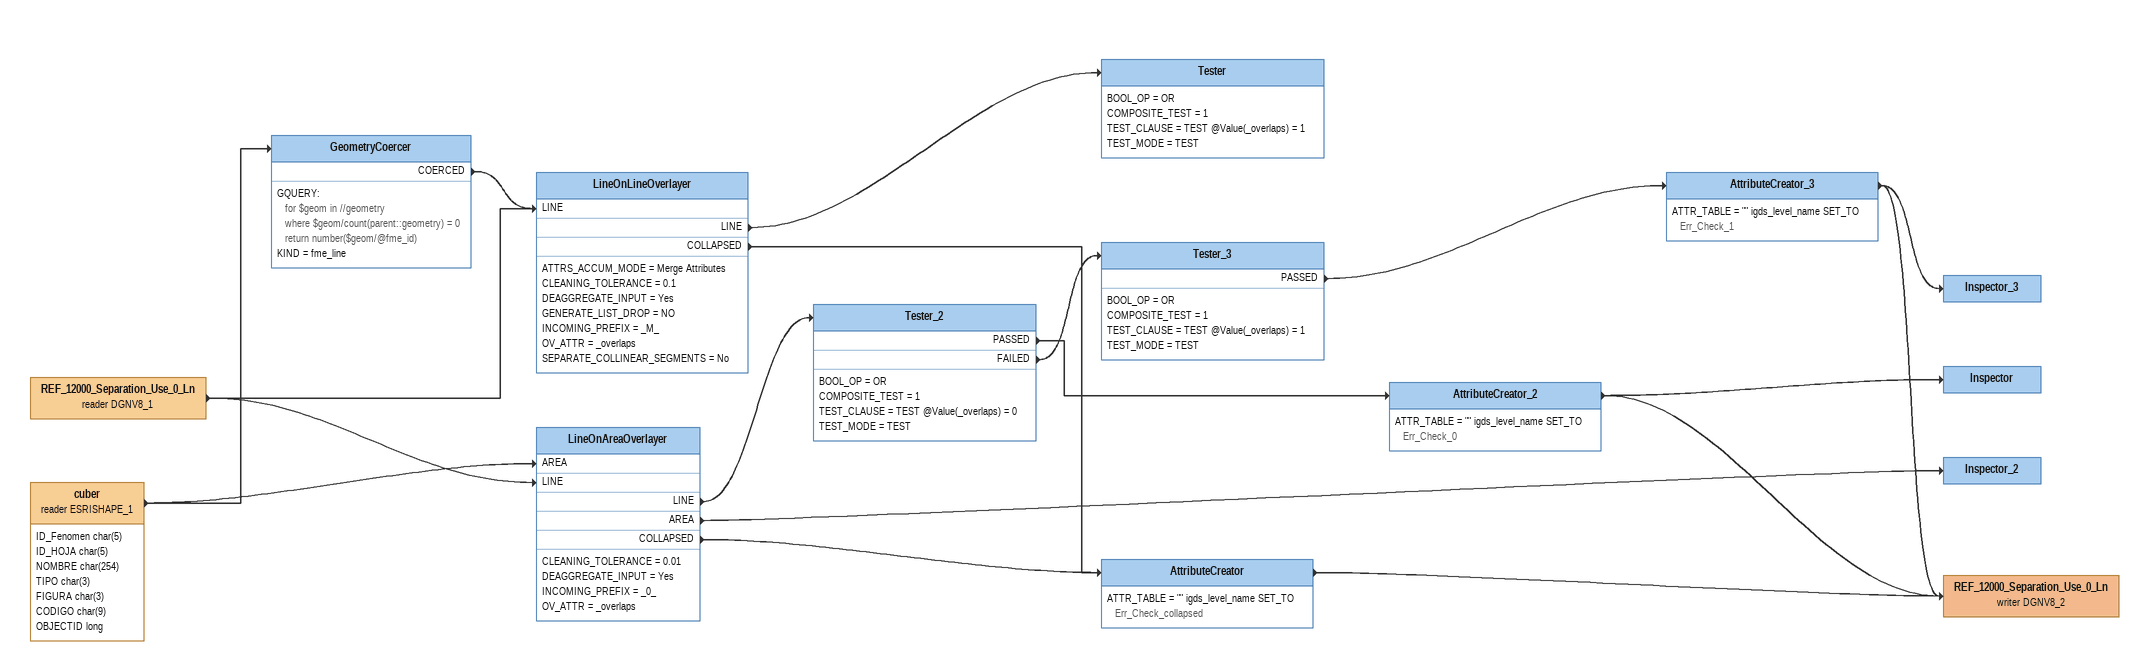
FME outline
REF_12000_Separation_Use_0_Ln (reader DGNV8_1)
    -> LineOnAreaOverlayer [LINE]
    -> LineOnLineOverlayer [LINE]
cuber (reader ESRISHAPE_1)
    attributes: ID_Fenomen char(5), ID_HOJA char(5), NOMBRE char(254), TIPO char(3), FIGURA char(3), CODIGO char(9), OBJECTID long
    -> LineOnAreaOverlayer [AREA]
    -> GeometryCoercer
GeometryCoercer
    GQUERY:
      for $geom in //geometry
      where $geom/count(parent::geometry) = 0
      return number($geom/@fme_id)
    KIND = fme_line
    COERCED -> LineOnLineOverlayer [LINE]
LineOnLineOverlayer
    ATTRS_ACCUM_MODE = Merge Attributes
    CLEANING_TOLERANCE = 0.1
    DEAGGREGATE_INPUT = Yes
    GENERATE_LIST_DROP = NO
    INCOMING_PREFIX = _M_
    OV_ATTR = _overlaps
    SEPARATE_COLLINEAR_SEGMENTS = No
    LINE -> Tester
    COLLAPSED -> AttributeCreator
Tester
    BOOL_OP = OR
    COMPOSITE_TEST = 1
    TEST_CLAUSE = TEST @Value(_overlaps) = 1
    TEST_MODE = TEST
LineOnAreaOverlayer
    CLEANING_TOLERANCE = 0.01
    DEAGGREGATE_INPUT = Yes
    INCOMING_PREFIX = _0_
    OV_ATTR = _overlaps
    LINE -> Tester_2
    AREA -> Inspector_2
    COLLAPSED -> AttributeCreator
Tester_2
    BOOL_OP = OR
    COMPOSITE_TEST = 1
    TEST_CLAUSE = TEST @Value(_overlaps) = 0
    TEST_MODE = TEST
    PASSED -> AttributeCreator_2
    FAILED -> Tester_3
Tester_3
    BOOL_OP = OR
    COMPOSITE_TEST = 1
    TEST_CLAUSE = TEST @Value(_overlaps) = 1
    TEST_MODE = TEST
    PASSED -> AttributeCreator_3
AttributeCreator_3
    ATTR_TABLE = "" igds_level_name SET_TO Err_Check_1
    -> Inspector_3
    -> REF_12000_Separation_Use_0_Ln (writer DGNV8_2)
Inspector_3
AttributeCreator_2
    ATTR_TABLE = "" igds_level_name SET_TO Err_Check_0
    -> Inspector
    -> REF_12000_Separation_Use_0_Ln (writer DGNV8_2)
Inspector
Inspector_2
AttributeCreator
    ATTR_TABLE = "" igds_level_name SET_TO Err_Check_collapsed
    -> REF_12000_Separation_Use_0_Ln (writer DGNV8_2)
REF_12000_Separation_Use_0_Ln (writer DGNV8_2)
